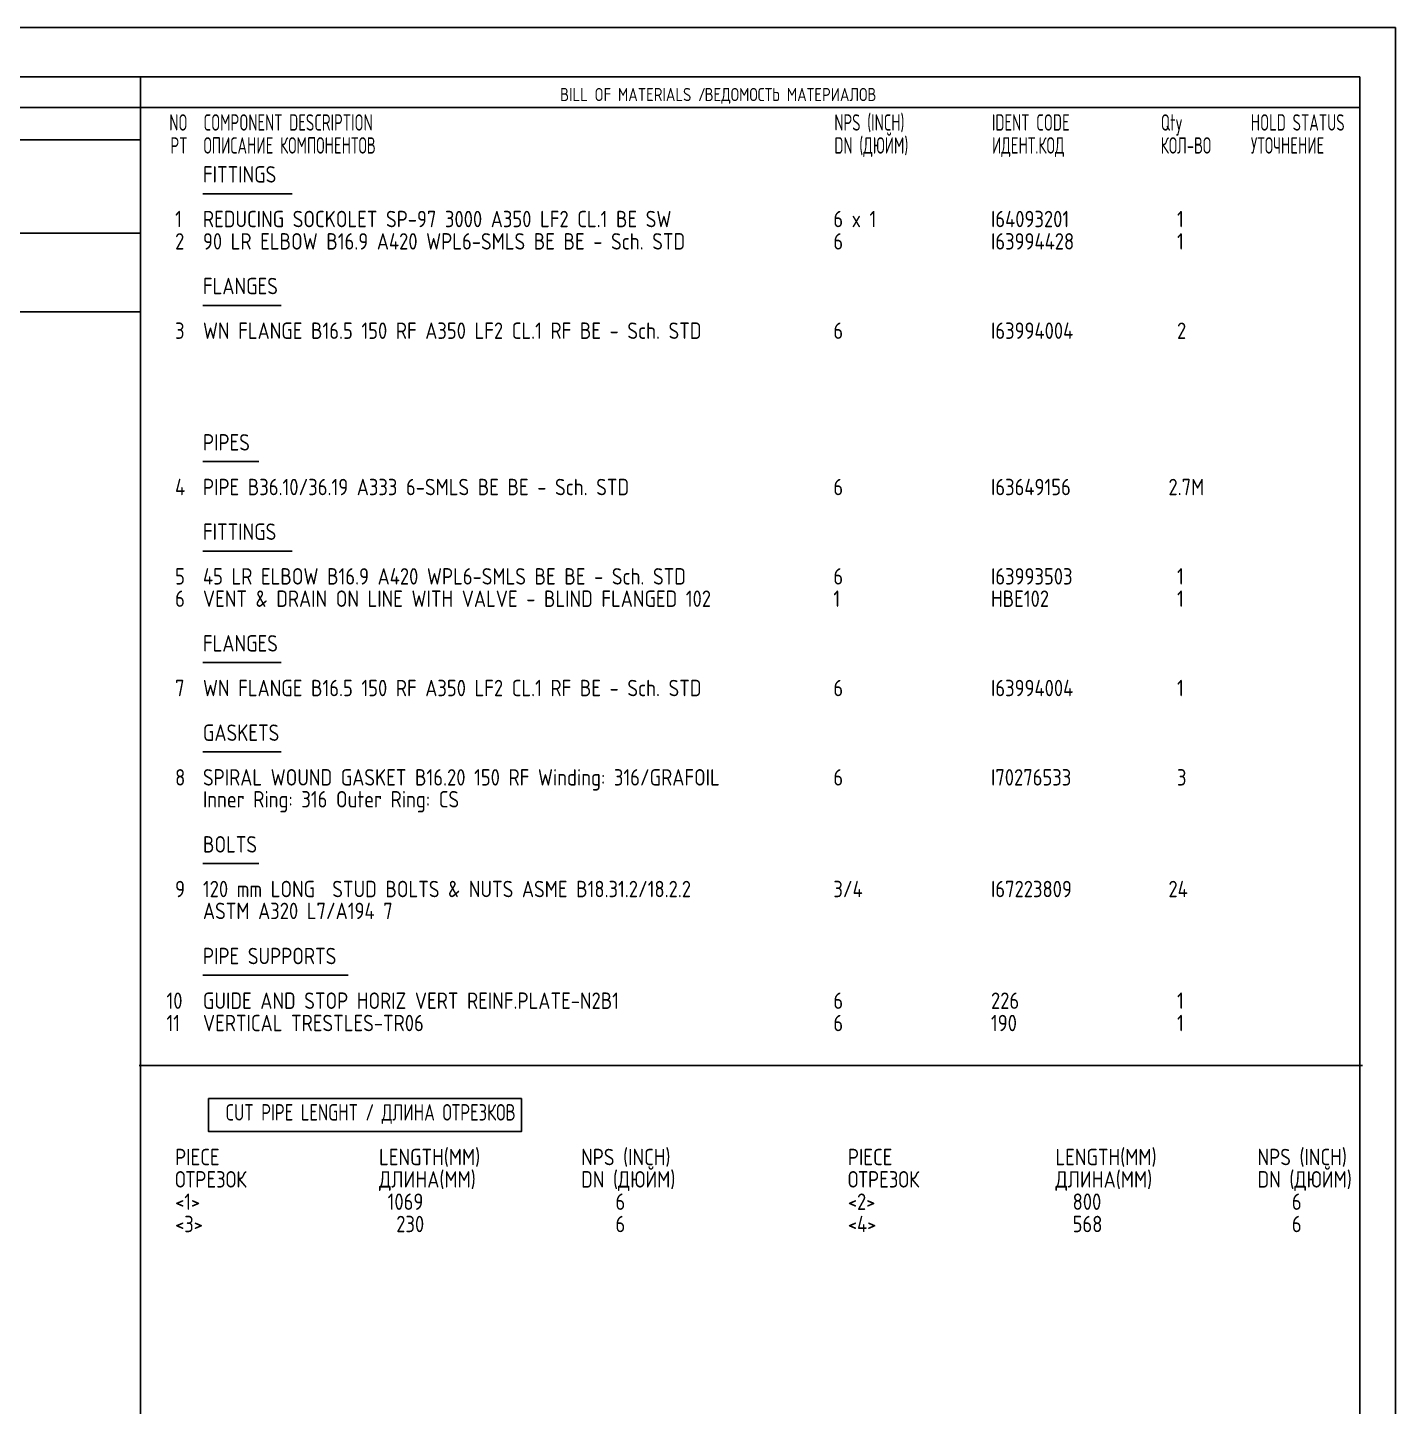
# Model space of a CAD drawing. Extents: x 0 to 594, y 0 to 420.
# Drawn here: x 385.7 to 594, y 210 to 420 of the extents above; entities that cross this region are included whole.
import ezdxf
from ezdxf.enums import TextEntityAlignment as Align

# ---------------------------------------------------------------- set-up
doc = ezdxf.new("R2010")
doc.units = 0
doc.header["$MEASUREMENT"] = 0
doc.linetypes.add('BORDER_2012_SLN$0$8001.Solid', pattern=[0])
for name, color, linetype in [('BORDER_2012_SLN$0$2', 7, 'Continuous'), ('BORDER_2012_SLN$0$GT_1', 7, 'Continuous'), ('GT_1', 7, 'Continuous')]:
    doc.layers.add(name, color=color, linetype=linetype)
for name, color, linetype, lineweight in [('BORDER_2012_SLN$0$BG_Level_1', 7, 'BORDER_2012_SLN$0$8001.Solid', 25), ('BORDER_2012_SLN$0$Level_1', 7, 'BORDER_2012_SLN$0$8001.Solid', 25), ('BORDER_2012_SLN$0$Level_18', 7, 'BORDER_2012_SLN$0$8001.Solid', 25)]:
    doc.layers.add(name, color=color, linetype=linetype, lineweight=lineweight)
doc.styles.add('BORDER_2012_SLN$0$GOST type A', font='GOST type A')
doc.styles.add('BORDER_2012_SLN$0$HTX1', font='')
doc.styles.add('HTX1', font='')
doc.styles.get('BORDER_2012_SLN$0$HTX1').set_extended_font_data('GOST type A')
doc.styles.get('HTX1').set_extended_font_data('GOST type A')

# ---------------------------------------------------------------- blocks, each defined once
blk = doc.blocks.new('BORDER_2012_SLN')
at = {"layer": 'BORDER_2012_SLN$0$2'}
blk.add_line((162.42, 407.85), (588.6, 407.85), dxfattribs=at)
at = {"layer": 'BORDER_2012_SLN$0$Level_1', "color": 7, "lineweight": -3}
for p, q in [((588.6, 412.5), (25.4, 412.5)), ((402.9, 7.5), (402.9, 412.5)), ((588.6, 412.5), (588.6, 7.5)), ((402.75, 402.9), (188.39, 402.9)), ((402.9, 388.7), (162.37, 388.68)), ((402.9, 376.7), (25.4, 376.7))]:
    blk.add_line(p, q, dxfattribs=at)
at = {"layer": 'BORDER_2012_SLN$0$Level_18', "color": 7, "lineweight": -3, "flags": 128}
blk.add_lwpolyline([(0, 0), (0, 420), (594, 420), (594, 0)], close=True, dxfattribs=at)
at = {"layer": 'BORDER_2012_SLN$0$BG_Level_1', "color": 7, "style": 'BORDER_2012_SLN$0$GOST type A'}
for s, p in [('BILL OF MATERIALS / ', (466.8, 408.8)), ('ВЕДОМОСТЬ МАТЕРИАЛОВ', (488.8, 408.8))]:
    blk.add_text(s, height=2, dxfattribs=at).set_placement(p)
at = {"layer": 'BORDER_2012_SLN$0$GT_1', "style": 'BORDER_2012_SLN$0$HTX1', "width": 0.8}
for s, p in [('NO', (410.06, 404.3)), ('PT', (410.06, 400.8))]:
    blk.add_text(s, height=2.5, dxfattribs=at).set_placement(p, align=Align.RIGHT)
for s, p in [('COMPONENT DESCRIPTION', (412.5, 404.3)), ('NPS (INCH)', (508.56, 404.3)), ('IDENT CODE', (532.56, 404.3)), ('Qty', (558.27, 404.3)), ('HOLD STATUS', (571.99, 404.3)), ('ОПИСАНИЕ КОМПОНЕНТОВ', (412.5, 400.8)), ('DN (ДЮЙМ)', (508.56, 400.8)), ('ИДЕНТ.КОД', (532.56, 400.8)), ('КОЛ-ВО', (558.27, 400.8)), ('УТОЧНЕНИЕ', (571.99, 400.8))]:
    blk.add_text(s, height=2.5, dxfattribs=at).set_placement(p)

msp = doc.modelspace()

# ---------------------------------------------------------------- linework, layer by layer
at = {"layer": 'GT_1', "flags": 128}
for points in [[(0, 0), (594, 0), (594, 420), (0, 420), (0, 0)], [(426.014, 394.704), (412.414, 394.704)], [(424.314, 377.697), (412.414, 377.697)], [(420.914, 353.888), (412.414, 353.888)], [(426.014, 340.282), (412.414, 340.282)], [(424.314, 323.276), (412.414, 323.276)], [(424.314, 309.67), (412.414, 309.67)], [(420.914, 292.663), (412.414, 292.663)], [(434.514, 275.656), (412.414, 275.656)], [(402.7, 261.94), (589, 261.94)], [(413.271, 256.895), (460.914, 256.895), (460.914, 251.847), (413.271, 251.847), (413.271, 256.895)]]:
    msp.add_lwpolyline(points, dxfattribs=at)

# ---------------------------------------------------------------- block references
at = {"linetype": 'Continuous'}
msp.add_blockref('BORDER_2012_SLN', (0, 0), dxfattribs=at)

# ---------------------------------------------------------------- texts
at = {"layer": 'GT_1', "style": 'HTX1'}
for s, width, p in [('FITTINGS', 1.02, (412.414, 396.395)), ('  1', 1.02, (405.557, 389.592)), ('REDUCING SOCKOLET SP-97 3000 A350 LF2 CL.1 BE SW', 1.02, (412.414, 389.592)), ('6 x 1', 1.02, (508.414, 389.592)), ('I64093201', 1.02, (532.414, 389.592)), ('  1', 1.02, (558.129, 389.592)), ('  2', 1.02, (405.557, 386.19)), ('90 LR ELBOW B16.9 A420 WPL6-SMLS BE BE - Sch. STD', 1.02, (412.414, 386.19)), ('6', 1.02, (508.414, 386.19)), ('I63994428', 1.02, (532.414, 386.19)), ('  1', 1.02, (558.129, 386.19)), ('FLANGES', 1.02, (412.414, 379.388)), ('  3', 1.02, (405.557, 372.585)), ('WN FLANGE B16.5 150 RF A350 LF2 CL.1 RF BE - Sch. STD', 1.02, (412.414, 372.585)), ('6', 1.02, (508.414, 372.585)), ('I63994004', 1.02, (532.414, 372.585)), ('  2', 1.02, (558.129, 372.585)), ('PIPES', 1.02, (412.414, 355.578)), ('  4', 1.02, (405.557, 348.776)), ('PIPE B36.10/36.19 A333 6-SMLS BE BE - Sch. STD', 1.02, (412.414, 348.776)), ('6', 1.02, (508.414, 348.776)), ('I63649156', 1.02, (532.414, 348.776)), (' 2.7M', 1.02, (558.129, 348.776)), ('FITTINGS', 1.02, (412.414, 341.973)), ('  5', 1.02, (405.557, 335.17)), ('45 LR ELBOW B16.9 A420 WPL6-SMLS BE BE - Sch. STD', 1.02, (412.414, 335.17)), ('6', 1.02, (508.414, 335.17)), ('I63993503', 1.02, (532.414, 335.17)), ('  1', 1.02, (558.129, 335.17)), ('  6', 1.02, (405.557, 331.769)), ('VENT & DRAIN ON LINE WITH VALVE - BLIND FLANGED 102', 1.02, (412.414, 331.769)), ('1', 1.02, (508.414, 331.769)), ('HBE102', 1.02, (532.414, 331.769)), ('  1', 1.02, (558.129, 331.769)), ('FLANGES', 1.02, (412.414, 324.966)), ('  7', 1.02, (405.557, 318.163)), ('WN FLANGE B16.5 150 RF A350 LF2 CL.1 RF BE - Sch. STD', 1.02, (412.414, 318.163)), ('6', 1.02, (508.414, 318.163)), ('I63994004', 1.02, (532.414, 318.163)), ('  1', 1.02, (558.129, 318.163)), ('GASKETS', 1.02, (412.414, 311.361)), ('  8', 1.02, (405.557, 304.558)), ('SPIRAL WOUND GASKET B16.20 150 RF Winding: 316/GRAFOIL', 1.02, (412.414, 304.558)), ('6', 1.02, (508.414, 304.558)), ('I70276533', 1.02, (532.414, 304.558)), ('  3', 1.02, (558.129, 304.558)), ('Inner Ring: 316 Outer Ring: CS', 1.02, (412.414, 301.224)), ('BOLTS', 1.02, (412.414, 294.354)), ('  9', 1.02, (405.557, 287.551)), ('120 mm LONG  STUD BOLTS & NUTS ASME B18.31.2/18.2.2', 1.02, (412.414, 287.551)), ('3/4', 1.02, (508.414, 287.551)), ('I67223809', 1.02, (532.414, 287.551)), (' 24', 1.02, (558.129, 287.551)), ('ASTM A320 L7/A194 7', 1.02, (412.414, 284.218)), ('PIPE SUPPORTS', 1.02, (412.414, 277.347)), (' 10', 1.02, (405.557, 270.544)), ('GUIDE AND STOP HORIZ VERT REINF.PLATE-N2B1', 1.02, (412.414, 270.544)), ('6', 1.02, (508.414, 270.544)), ('226', 1.02, (532.414, 270.544)), ('  1', 1.02, (558.129, 270.544)), (' 11', 1.02, (405.557, 267.143)), ('VERTICAL TRESTLES-TR06', 1.02, (412.414, 267.143)), ('6', 1.02, (508.414, 267.143)), ('190', 1.02, (532.414, 267.143)), ('  1', 1.02, (558.129, 267.143)), ('CUT PIPE LENGHT / ДЛИНА ОТРЕЗКОВ', 0.9, (415.843, 253.537)), ('  PIECE', 1.02, (405.557, 246.735)), ('    LENGTH(MM)', 1.02, (434, 246.735)), ('NPS (INCH)', 1.02, (470, 246.735)), ('  PIECE', 1.02, (508, 246.735)), ('    LENGTH(MM)', 1.02, (537, 246.735)), ('NPS (INCH)', 1.02, (573, 246.735)), ('  ОТРЕЗОК', 1.02, (405.557, 243.333)), ('    ДЛИНА(MM)', 1.02, (434, 243.333)), ('DN (ДЮЙМ)', 1.02, (470, 243.333)), ('  ОТРЕЗОК', 1.02, (508, 243.333)), ('    ДЛИНА(MM)', 1.02, (537, 243.333)), ('DN (ДЮЙМ)', 1.02, (573, 243.333)), ('  <1>', 1.02, (405.557, 239.932)), ('     1069', 1.02, (434, 239.932)), ('    6', 1.02, (470, 239.932)), ('  <2>', 1.02, (508, 239.932)), ('      800', 1.02, (537, 239.932)), ('    6', 1.02, (573, 239.932)), ('  <3>', 1.02, (405.557, 236.531)), ('      230', 1.02, (434, 236.531)), ('    6', 1.02, (470, 236.531)), ('  <4>', 1.02, (508, 236.531)), ('      568', 1.02, (537, 236.531)), ('    6', 1.02, (573, 236.531))]:
    msp.add_text(s, height=2.5, dxfattribs=dict(at, width=width)).set_placement(p)

doc.saveas('drawing.dxf')
